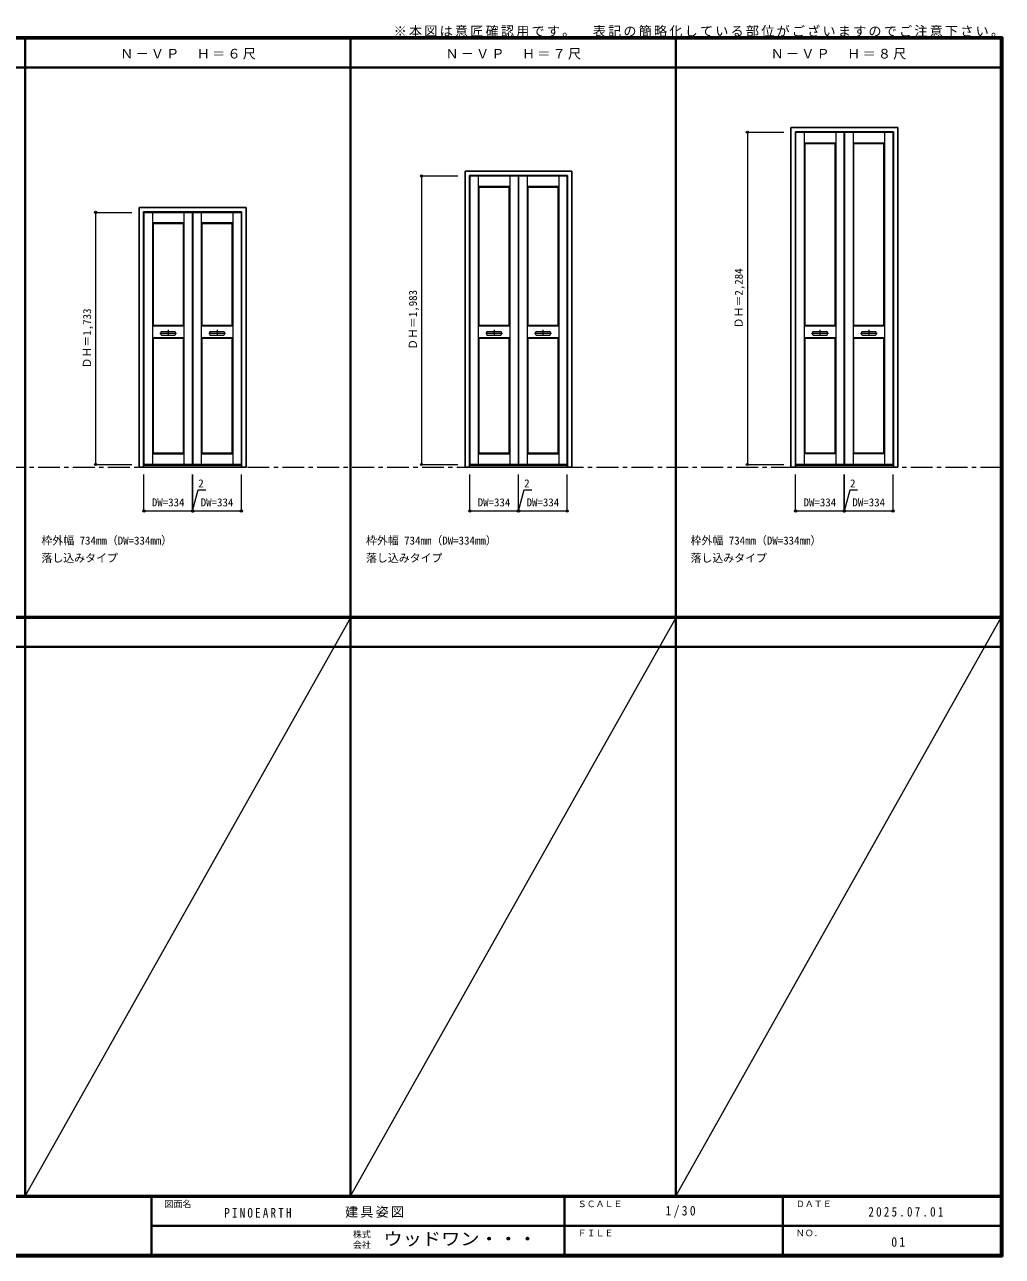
# Model space of a CAD drawing. Units: millimetres, scale not verified. Extents: x -6000 to 5700, y -4205 to 4260.
# Drawn here: x -1022 to 5700, y -4205 to 4260 of the extents above; entities that cross this region are included whole.
import ezdxf
from ezdxf.enums import TextEntityAlignment as Align

# ---------------------------------------------------------------- set-up
doc = ezdxf.new("R2010")
doc.units = ezdxf.units.MM
doc.header["$LTSCALE"] = 30
doc.header["$PDMODE"] = 32
doc.header["$PDSIZE"] = 15
doc.linetypes.add('CHAIN1', pattern=[8, 5, -1, 1, -1])
for name, color, linetype, lineweight in [('0-1_通り芯', 4, 'CHAIN1', 9), ('0-2_扉', 3, 'Continuous', 25), ('0-3_仕上げ', 7, 'Continuous', 18), ('0-4_枠', 3, 'Continuous', 25), ('0-9', 7, 'Continuous', 18), ('0-A_文字', 7, 'Continuous', 18), ('0-B_寸法', 7, 'Continuous', 9), ('F-0_補助線', 7, 'Continuous', 18), ('F-1_枠', 6, 'Continuous', 40)]:
    doc.layers.add(name, color=color, linetype=linetype, lineweight=lineweight)
doc.layers.add('F-A_文字', color=7, linetype='Continuous')
doc.styles.add('ＭＳ ゴシック', font='')
doc.styles.get('ＭＳ ゴシック').set_extended_font_data('MS Gothic')

msp = doc.modelspace()

# ---------------------------------------------------------------- linework, layer by layer
at = {"layer": '0-1_通り芯'}
for p, q in [((-92.84, 2139.5), (22.67, 2139.5)), ((-35.2, 2161.93), (-35.2, 2120.96)), ((243.16, 2139.5), (358.67, 2139.5)), ((300.8, 2161.93), (300.8, 2120.96)), ((2147.56, 2139.5), (2263.07, 2139.5)), ((2205.2, 2161.93), (2205.2, 2120.96)), ((2483.56, 2139.5), (2599.07, 2139.5)), ((2541.2, 2161.93), (2541.2, 2120.96)), ((4387.96, 2139.5), (4503.47, 2139.5)), ((4445.6, 2161.93), (4445.6, 2120.96)), ((4723.96, 2139.5), (4839.47, 2139.5)), ((4781.6, 2161.93), (4781.6, 2120.96))]:
    msp.add_line(p, q, dxfattribs=at)
at = {"layer": '0-1_通り芯', "color": 7, "lineweight": 18}
msp.add_line((-5490, 1218), (5700, 1218), dxfattribs=at)
at = {"layer": '0-2_扉'}
for p, q in [((4612.6, 3521), (4612.6, 1237)), ((4614.6, 3521), (4614.6, 1237)), ((4614.6, 3521), (4948.6, 3521)), ((4948.6, 1237), (4948.6, 3521)), ((2038.2, 3220), (2038.2, 1237)), ((2372.2, 3220), (2038.2, 3220)), ((2372.2, 3220), (2372.2, 1237)), ((2374.2, 3220), (2374.2, 1237)), ((2374.2, 3220), (2708.2, 3220)), ((2708.2, 1237), (2708.2, 3220)), ((131.8, 2970), (131.8, 1237)), ((133.8, 2970), (133.8, 1237)), ((133.8, 2970), (467.8, 2970)), ((467.8, 1237), (467.8, 2970)), ((131.8, 1237), (-202.2, 1237)), ((133.8, 1237), (467.8, 1237)), ((2372.2, 1237), (2038.2, 1237)), ((2374.2, 1237), (2708.2, 1237)), ((4612.6, 1237), (4278.6, 1237)), ((4614.6, 1237), (4948.6, 1237))]:
    msp.add_line(p, q, dxfattribs=at)
for points in [[(4612.6, 3521), (4278.6, 3521), (4278.6, 1237)], [(131.8, 2970), (-202.2, 2970), (-202.2, 1237)]]:
    msp.add_lwpolyline(points, dxfattribs=at)
at = {"layer": '0-3_仕上げ'}
for p, q in [((4337.1, 3521), (4337.1, 1237)), ((4554.1, 3521), (4554.1, 1237)), ((4673.1, 3521), (4673.1, 1237)), ((4890.1, 3521), (4890.1, 1237)), ((4337.1, 3448), (4554.1, 3448)), ((4337.1, 3448), (4341.1, 3444)), ((4554.1, 3448), (4550.1, 3444)), ((4673.1, 3448), (4890.1, 3448)), ((4673.1, 3448), (4677.1, 3444)), ((4890.1, 3448), (4886.1, 3444)), ((2096.7, 3220), (2096.7, 1237)), ((2313.7, 3220), (2313.7, 1237)), ((2432.7, 3220), (2432.7, 1237)), ((2649.7, 3220), (2649.7, 1237)), ((2313.7, 3147), (2096.7, 3147)), ((2096.7, 3147), (2100.7, 3143)), ((2313.7, 3147), (2309.7, 3143)), ((2649.7, 3147), (2432.7, 3147)), ((2432.7, 3147), (2436.7, 3143)), ((2649.7, 3147), (2645.7, 3143)), ((-143.7, 2970), (-143.7, 1237)), ((73.3, 2970), (73.3, 1237)), ((192.3, 2970), (192.3, 1237)), ((409.3, 2970), (409.3, 1237)), ((73.3, 2897), (-143.7, 2897)), ((-143.7, 2897), (-139.7, 2893)), ((73.3, 2897), (69.3, 2893)), ((409.3, 2897), (192.3, 2897)), ((192.3, 2897), (196.3, 2893)), ((409.3, 2897), (405.3, 2893)), ((-143.7, 2189.5), (-139.7, 2193.5)), ((-143.7, 2189.5), (73.3, 2189.5)), ((69.3, 2193.5), (73.3, 2189.5)), ((192.3, 2189.5), (196.3, 2193.5)), ((192.3, 2189.5), (409.3, 2189.5)), ((409.3, 2189.5), (405.3, 2193.5)), ((2096.7, 2189.5), (2100.7, 2193.5)), ((2096.7, 2189.5), (2313.7, 2189.5)), ((2313.7, 2189.5), (2309.7, 2193.5)), ((2432.7, 2189.5), (2436.7, 2193.5)), ((2432.7, 2189.5), (2649.7, 2189.5)), ((2649.7, 2189.5), (2645.7, 2193.5)), ((4337.1, 2189.5), (4341.1, 2193.5)), ((4337.1, 2189.5), (4554.1, 2189.5)), ((4554.1, 2189.5), (4550.1, 2193.5)), ((4673.1, 2189.5), (4677.1, 2193.5)), ((4673.1, 2189.5), (4890.1, 2189.5)), ((4890.1, 2189.5), (4886.1, 2193.5)), ((-143.7, 2109.5), (73.3, 2109.5)), ((-143.7, 2109.5), (-139.7, 2105.5)), ((73.3, 2109.5), (69.3, 2105.5)), ((192.3, 2109.5), (409.3, 2109.5)), ((192.3, 2109.5), (196.3, 2105.5)), ((409.3, 2109.5), (405.3, 2105.5)), ((2096.7, 2109.5), (2313.7, 2109.5)), ((2096.7, 2109.5), (2100.7, 2105.5)), ((2313.7, 2109.5), (2309.7, 2105.5)), ((2432.7, 2109.5), (2649.7, 2109.5)), ((2432.7, 2109.5), (2436.7, 2105.5)), ((2649.7, 2109.5), (2645.7, 2105.5)), ((4337.1, 2109.5), (4554.1, 2109.5)), ((4337.1, 2109.5), (4341.1, 2105.5)), ((4554.1, 2109.5), (4550.1, 2105.5)), ((4673.1, 2109.5), (4890.1, 2109.5)), ((4673.1, 2109.5), (4677.1, 2105.5)), ((4890.1, 2109.5), (4886.1, 2105.5)), ((-143.7, 1310), (-139.7, 1314)), ((-143.7, 1310), (73.3, 1310)), ((69.3, 1314), (73.3, 1310)), ((192.3, 1310), (196.3, 1314)), ((192.3, 1310), (409.3, 1310)), ((405.3, 1314), (409.3, 1310)), ((2096.7, 1310), (2100.7, 1314)), ((2096.7, 1310), (2313.7, 1310)), ((2309.7, 1314), (2313.7, 1310)), ((2432.7, 1310), (2436.7, 1314)), ((2432.7, 1310), (2649.7, 1310)), ((2645.7, 1314), (2649.7, 1310)), ((4337.1, 1310), (4341.1, 1314)), ((4554.1, 1310), (4337.1, 1310)), ((4550.1, 1314), (4554.1, 1310)), ((4673.1, 1310), (4677.1, 1314)), ((4890.1, 1310), (4673.1, 1310)), ((4886.1, 1314), (4890.1, 1310))]:
    msp.add_line(p, q, dxfattribs=at)
at = {"layer": '0-3_仕上げ', "color": 3, "lineweight": 25}
for p, q in [((4341.1, 3444), (4550.1, 3444)), ((4341.1, 3444), (4341.1, 2193.5)), ((4550.1, 3444), (4550.1, 2193.5)), ((4677.1, 3444), (4886.1, 3444)), ((4677.1, 3444), (4677.1, 2193.5)), ((4886.1, 3444), (4886.1, 2193.5)), ((2309.7, 3143), (2100.7, 3143)), ((2100.7, 2193.5), (2100.7, 3143)), ((2309.7, 2193.5), (2309.7, 3143)), ((2645.7, 3143), (2436.7, 3143)), ((2436.7, 2193.5), (2436.7, 3143)), ((2645.7, 2193.5), (2645.7, 3143)), ((69.3, 2893), (-139.7, 2893)), ((-139.7, 2893), (-139.7, 2193.5)), ((69.3, 2893), (69.3, 2193.5)), ((405.3, 2893), (196.3, 2893)), ((196.3, 2893), (196.3, 2193.5)), ((405.3, 2893), (405.3, 2193.5)), ((-139.7, 2193.5), (69.3, 2193.5)), ((196.3, 2193.5), (405.3, 2193.5)), ((2100.7, 2193.5), (2309.7, 2193.5)), ((2436.7, 2193.5), (2645.7, 2193.5)), ((4341.1, 2193.5), (4550.1, 2193.5)), ((4677.1, 2193.5), (4886.1, 2193.5)), ((-139.7, 1314), (-139.7, 2105.5)), ((-139.7, 2105.5), (69.3, 2105.5)), ((69.3, 1314), (69.3, 2105.5)), ((196.3, 2105.5), (196.3, 1314)), ((196.3, 2105.5), (405.3, 2105.5)), ((405.3, 2105.5), (405.3, 1314)), ((2309.7, 1314), (2309.7, 2105.5)), ((2645.7, 1314), (2645.7, 2105.5)), ((4341.1, 2105.5), (4341.1, 1314)), ((4341.1, 2105.5), (4550.1, 2105.5)), ((4550.1, 2105.5), (4550.1, 1314)), ((4677.1, 2105.5), (4677.1, 1314)), ((4677.1, 2105.5), (4886.1, 2105.5)), ((4886.1, 2105.5), (4886.1, 1314)), ((-139.7, 1314), (69.3, 1314)), ((196.3, 1314), (405.3, 1314)), ((2100.7, 1314), (2309.7, 1314)), ((2436.7, 1314), (2645.7, 1314)), ((4550.1, 1314), (4341.1, 1314)), ((4886.1, 1314), (4677.1, 1314))]:
    msp.add_line(p, q, dxfattribs=at)
for points in [[(2100.7, 1314), (2100.7, 2105.5), (2309.7, 2105.5)], [(2436.7, 1314), (2436.7, 2105.5), (2645.7, 2105.5)]]:
    msp.add_lwpolyline(points, dxfattribs=at)
at = {"layer": '0-4_枠'}
for p, q in [((4246.6, 1218), (4246.6, 3554)), ((4246.6, 3554), (4980.6, 3554)), ((4276.6, 1218), (4276.6, 3524)), ((4276.6, 3524), (4950.6, 3524)), ((4950.6, 1218), (4950.6, 3524)), ((4980.6, 1218), (4980.6, 3554)), ((2006.2, 1218), (2006.2, 3253)), ((2006.2, 3253), (2740.2, 3253)), ((2036.2, 1218), (2036.2, 3223)), ((2036.2, 3223), (2710.2, 3223)), ((2710.2, 1218), (2710.2, 3223)), ((2740.2, 1218), (2740.2, 3253)), ((-234.2, 1218), (-234.2, 3003)), ((-234.2, 3003), (499.8, 3003)), ((-204.2, 1218), (-204.2, 2973)), ((-204.2, 2973), (469.8, 2973)), ((469.8, 1218), (469.8, 2973)), ((499.8, 1218), (499.8, 3003)), ((-234.2, 1218), (499.8, 1218)), ((-204.2, 1233), (469.8, 1233)), ((2006.2, 1218), (2740.2, 1218)), ((2036.2, 1233), (2710.2, 1233)), ((4246.6, 1218), (4980.6, 1218)), ((4276.6, 1233), (4950.6, 1233))]:
    msp.add_line(p, q, dxfattribs=at)
at = {"layer": '0-9'}
for p, q in [((-80.77, 2151.5), (10.37, 2151.5)), ((-80.77, 2125.5), (10.37, 2125.5)), ((255.23, 2151.5), (346.37, 2151.5)), ((255.23, 2125.5), (346.37, 2125.5)), ((2159.63, 2151.5), (2250.77, 2151.5)), ((2159.63, 2125.5), (2250.77, 2125.5)), ((2495.63, 2151.5), (2586.77, 2151.5)), ((2495.63, 2125.5), (2586.77, 2125.5)), ((4400.03, 2151.5), (4491.17, 2151.5)), ((4400.03, 2125.5), (4491.17, 2125.5)), ((4736.03, 2151.5), (4827.17, 2151.5)), ((4736.03, 2125.5), (4827.17, 2125.5))]:
    msp.add_line(p, q, dxfattribs=at)
for centre, start, end in [((-73.11, 2138.5), 120.51484, 239.48516), ((2.71, 2138.5), 300.51484, 59.48516), ((262.89, 2138.5), 120.51484, 239.48516), ((338.71, 2138.5), 300.51484, 59.48516), ((2167.29, 2138.5), 120.51484, 239.48516), ((2243.11, 2138.5), 300.51484, 59.48516), ((2503.29, 2138.5), 120.51484, 239.48516), ((2579.11, 2138.5), 300.51484, 59.48516), ((4407.69, 2138.5), 120.51484, 239.48516), ((4483.51, 2138.5), 300.51484, 59.48516), ((4743.69, 2138.5), 120.51484, 239.48516), ((4819.51, 2138.5), 300.51484, 59.48516)]:
    msp.add_arc(centre, 15.09, start, end, dxfattribs=at)
at = {"layer": '0-B_寸法', "color": 4}
for p, q in [((3946.6, 3521), (3946.6, 1237)), ((3946.6, 3521), (4196.6, 3521)), ((1706.2, 3220), (1706.2, 1237)), ((1706.2, 3220), (1956.2, 3220)), ((-534.2, 2970), (-534.2, 1237)), ((-534.2, 2970), (-284.2, 2970)), ((-534.2, 1237), (-284.2, 1237)), ((1706.2, 1237), (1956.2, 1237)), ((3946.6, 1237), (4196.6, 1237)), ((-202.2, 918), (-202.2, 1168)), ((131.8, 918), (131.8, 1168)), ((2038.2, 918), (2038.2, 1168)), ((2372.2, 918), (2372.2, 1168)), ((4278.6, 918), (4278.6, 1168)), ((4612.6, 918), (4612.6, 1168)), ((-202.2, 918), (131.8, 918)), ((2038.2, 918), (2372.2, 918)), ((4278.6, 918), (4612.6, 918))]:
    msp.add_line(p, q, dxfattribs=at)
for points in [[(131.8, 918), (133.8, 918), (133.8, 1168)], [(133.8, 918), (467.8, 918), (467.8, 1168)], [(2372.2, 918), (2374.2, 918), (2374.2, 1168)], [(2374.2, 918), (2708.2, 918), (2708.2, 1168)], [(4612.6, 918), (4614.6, 918), (4614.6, 1168)], [(4614.6, 918), (4948.6, 918), (4948.6, 1168)], [(132.8, 918), (171.77, 1063.45), (223.71, 1063.45)], [(2373.2, 918), (2412.17, 1063.45), (2464.11, 1063.45)], [(4613.6, 918), (4652.57, 1063.45), (4704.51, 1063.45)]]:
    msp.add_lwpolyline(points, dxfattribs=at)
at = {"layer": '0-B_寸法'}
for p in [(3946.6, 3521), (1706.2, 3220), (-534.2, 2970), (-534.2, 1237), (1706.2, 1237), (3946.6, 1237), (-202.2, 918), (131.8, 918), (133.8, 918), (467.8, 918), (2038.2, 918), (2372.2, 918), (2374.2, 918), (2708.2, 918), (4278.6, 918), (4612.6, 918), (4614.6, 918), (4948.6, 918)]:
    msp.add_point(p, dxfattribs=at)
at = {"layer": 'F-0_補助線'}
for p, q in [((1218, 184.5), (-1018, -3790)), ((3454, 184.5), (1218, -3790)), ((5690, 184.5), (3454, -3790))]:
    msp.add_line(p, q, dxfattribs=at)
at = {"layer": 'F-1_枠'}
for p, q in [((-6000, 4175), (5700, 4175)), ((-6000, 4170), (5700, 4170)), ((-6000, 4165), (5700, 4165)), ((-1018, 4175), (-1018, -3790)), ((1218, 4175), (1218, -3790)), ((3454, 4175), (3454, -3790)), ((5690, 4175), (5690, -4205)), ((5695, 4175), (5695, -4205)), ((5700, 4175), (5700, -4205)), ((-6000, 3965), (5700, 3965)), ((-5990, 190.5), (5690, 190.5)), ((-5990, 187.5), (5690, 187.5)), ((-5990, 184.5), (5690, 184.5)), ((-5990, -15.5), (5690, -15.5)), ((5700, -3790), (-6000, -3790)), ((5700, -3795), (-6000, -3795)), ((-150, -3795), (-150, -4195)), ((2690, -3795), (2690, -4195)), ((4190, -3795), (4190, -4195)), ((-150, -3995), (5690, -3995.01)), ((5700, -4195), (-6000, -4195)), ((5700, -4200), (-6000, -4200)), ((5700, -4205), (-6000, -4205))]:
    msp.add_line(p, q, dxfattribs=at)

# ---------------------------------------------------------------- texts
at = {"layer": '0-A_文字', "style": 'ＭＳ ゴシック'}
for s, p in [('枠外幅 734mm（DW=334mm）', (-906.8, 670.5)), ('枠外幅 734mm（DW=334mm）', (1324.8, 670.5)), ('枠外幅 734mm（DW=334mm）', (3556.4, 670.5)), ('落し込みタイプ', (-906.8, 550.5)), ('落し込みタイプ', (1324.8, 550.5)), ('落し込みタイプ', (3556.4, 550.5))]:
    msp.add_text(s, height=54.99, dxfattribs=at).set_placement(p, align=Align.BOTTOM_LEFT)
at = {"layer": '0-A_文字', "char_height": 65.98, "attachment_point": 7, "style": 'ＭＳ ゴシック'}
for s, insert in [('\\T1.17;※本図は意匠確認用です。\u3000表記の簡略化している部位がございますのでご注意下さい。', (1515, 4175)), ('\\T1.17;Ｎ－ＶＰ\u3000Ｈ＝６尺', (-365, 4020)), ('\\T1.17;Ｎ－ＶＰ\u3000Ｈ＝７尺', (1871, 4020)), ('\\T1.17;Ｎ－ＶＰ\u3000Ｈ＝８尺', (4107, 4020))]:
    msp.add_mtext(s, dxfattribs=dict(at, insert=insert))
at = {"layer": '0-B_寸法', "style": 'ＭＳ ゴシック'}
for s, p in [('ＤＨ＝2,284', (3931.6, 2172.75)), ('ＤＨ＝1,983', (1691.2, 2024.75)), ('ＤＨ＝1,733', (-549.2, 1897.25))]:
    msp.add_text(s, height=54.99, rotation=90, dxfattribs=at).set_placement(p, align=Align.BOTTOM_LEFT)
for s, p in [('2', (171.77, 1063.45)), ('2', (2412.17, 1063.45)), ('2', (4652.57, 1063.45)), ('DW=334', (-147.7, 933)), ('DW=334', (188.3, 933)), ('DW=334', (2092.7, 933)), ('DW=334', (2428.7, 933)), ('DW=334', (4333.1, 933)), ('DW=334', (4669.1, 933))]:
    msp.add_text(s, height=54.99, dxfattribs=at).set_placement(p, align=Align.BOTTOM_LEFT)
at = {"layer": 'F-A_文字', "style": 'ＭＳ ゴシック'}
for s, p in [('図面名', (-60, -3880)), ('ＳＣＡＬＥ', (2780, -3880)), ('ＤＡＴＥ', (4280, -3880)), ('株式', (1235, -4089)), ('ＦＩＬＥ', (2780, -4080)), ('ＮＯ．', (4280, -4080)), ('会社', (1235, -4161))]:
    msp.add_text(s, height=43.99, dxfattribs=at).set_placement(p, align=Align.BOTTOM_LEFT)
at = {"layer": 'F-A_文字', "style": 'ＭＳ ゴシック', "width": 1.1}
msp.add_text('ウッドワン・・・', height=87.98, dxfattribs=at).set_placement((1445, -4155), align=Align.BOTTOM_LEFT)
at = {"layer": 'F-A_文字', "char_height": 65.98, "attachment_point": 7, "style": 'ＭＳ ゴシック'}
for s, insert in [('\\T1.39;\\W0.85;PINOEARTH', (350, -3940)), ('\\T1.17;建具姿図', (1180.42, -3940)), ('\\T1.38;\\W0.9;1/30', (3383.75, -3940)), ('\\T1.39;\\W0.85;2025.07.01', (4778.75, -3932.5)), ('\\T1.36;\\W0.9;01', (4936.25, -4140))]:
    msp.add_mtext(s, dxfattribs=dict(at, insert=insert))

doc.saveas('drawing.dxf')
